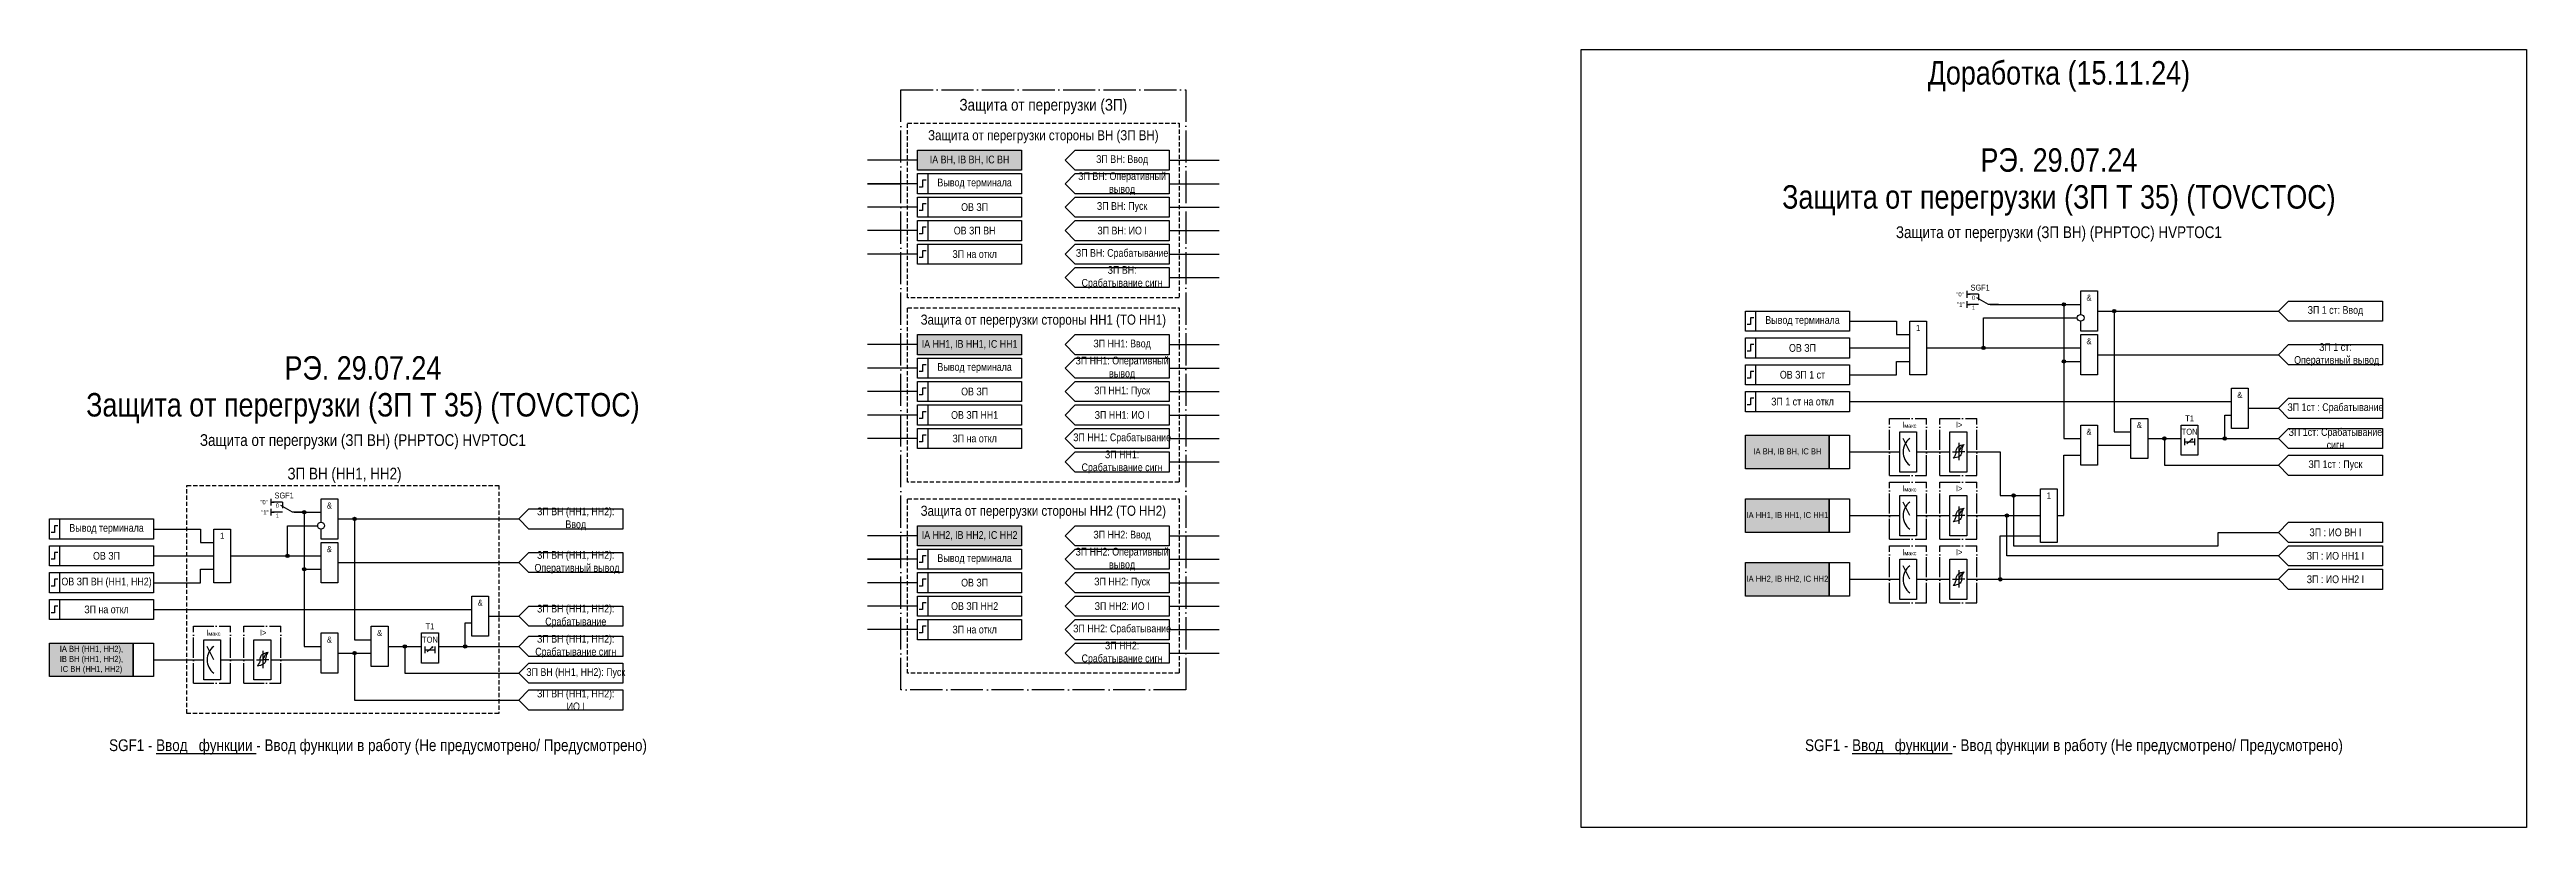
# Model space of a CAD drawing. Header units: millimetres. Extents: x -459 to 280, y -15 to 217.
import ezdxf
from ezdxf.enums import TextEntityAlignment as Align

# ---------------------------------------------------------------- set-up
doc = ezdxf.new("R2010")
doc.units = ezdxf.units.MM
doc.linetypes.add('ACAD_ISO04W100', pattern=[30, 24, -3, 0, -3])
doc.linetypes.add('штриховая2', pattern=[0.375, 0.25, -0.125])
doc.layers.add('TEXT', color=7, linetype='Continuous', lineweight=25)
doc.layers.add('Основная', color=7, linetype='Continuous')
doc.styles.add('1.8_Gost_RD', font='ARIALN.TTF', dxfattribs={"height": 1.8})
doc.styles.add('2.5_Gost_RD', font='ARIALN.TTF', dxfattribs={"height": 2.5})
doc.styles.add('3.5_Gost_RD', font='ARIALN.TTF', dxfattribs={"height": 3.5})
doc.styles.add('Вывод', font='ARIALN.TTF', dxfattribs={"height": 2.5})
doc.styles.add('Компонент', font='ARIALN.TTF', dxfattribs={"height": 3.5})

# ---------------------------------------------------------------- blocks, each defined once
blk = doc.blocks.new('*U892')
at = {"layer": 'Основная', "linetype": 'ACAD_ISO04W100', "ltscale": 0.25}
for p, q in [((0, 0), (11, 0)), ((0, -17), (0, 0)), ((11, -17), (11, 0)), ((0, -17), (11, -17))]:
    blk.add_line(p, q, dxfattribs=at)
at = {"layer": 'Основная', "style": 'Компонент'}
blk.add_attdef('ОУ', text='', height=3.5, dxfattribs=at).set_placement((11, 0), align=Align.MIDDLE_CENTER)
blk = doc.blocks.new('Точка')
at = {"ltscale": 100}
h = blk.add_hatch(color=256, dxfattribs=at)
h.dxf.hatch_style = 1
edge = h.paths.add_edge_path()
edge.add_arc((0, 0), 0.5, 0, 360)
blk.add_circle((0, 0), 0.5, dxfattribs=at)
blk = doc.blocks.new('*U958')
at = {"layer": 'Основная', "color": 0}
blk.add_line((0, 0), (7, 4), dxfattribs=at)
at = {"layer": 'Основная', "ltscale": 0.35}
blk.add_line((6, 6), (6, 2.5), dxfattribs=at)
blk = doc.blocks.new('*U985')
at = {"layer": 'Основная', "color": 0}
for p, q in [((-3, 6), (-9, 6)), ((-3, 0), (-9, 0)), ((9, 0), (3, 0))]:
    blk.add_line(p, q, dxfattribs=at)
at = {"layer": 'Основная', "ltscale": 0.25, "xscale": -1}
blk.add_blockref('*U958', (3, 0), dxfattribs=at)
at = {"layer": 'Основная'}
for tag, height, style, p in [('В1', 2.5, 'Вывод', (-14, 6)), ('В2', 2.5, 'Вывод', (-6, 4)), ('ОУ', 3.5, 'Компонент', (-2, 10)), ('В3', 2.5, 'Вывод', (-6, -2))]:
    blk.add_attdef(tag, text='', height=height, dxfattribs=dict(at, style=style)).set_placement(p, align=Align.MIDDLE_CENTER)

msp = doc.modelspace()

# ---------------------------------------------------------------- hatches: boundary and pattern name
at = {"ltscale": 100, "true_color": 0xf7941d}
h = msp.add_hatch(color=30, dxfattribs=at)
h.dxf.hatch_style = 1
h.paths.add_polyline_path([(-200, 187), (-169, 187), (-169, 181), (-200, 181)])
h = msp.add_hatch(color=30, dxfattribs=at)
h.dxf.hatch_style = 1
h.paths.add_polyline_path([(-200, 132), (-169, 132), (-169, 126), (-200, 126)])
h = msp.add_hatch(color=30, dxfattribs=at)
h.dxf.hatch_style = 1
h.paths.add_polyline_path([(47, 102), (72, 102), (72, 92), (47, 92)])
h = msp.add_hatch(color=30, dxfattribs=at)
h.dxf.hatch_style = 1
h.paths.add_polyline_path([(47, 83), (72, 83), (72, 73), (47, 73)])
h = msp.add_hatch(color=30, dxfattribs=at)
h.dxf.hatch_style = 1
h.paths.add_polyline_path([(-200, 75), (-169, 75), (-169, 69), (-200, 69)])
h = msp.add_hatch(color=30, dxfattribs=at)
h.dxf.hatch_style = 1
h.paths.add_polyline_path([(47, 64), (72, 64), (72, 54), (47, 54)])
h = msp.add_hatch(color=30, dxfattribs=at)
h.dxf.hatch_style = 1
h.paths.add_polyline_path([(-459, 40), (-434, 40), (-434, 30), (-459, 30)])

# ---------------------------------------------------------------- linework, layer by layer
at = {"ltscale": 100}
for p, q in [((-200, 184), (-215, 184)), ((-125, 184), (-110, 184)), ((-200, 177), (-215, 177)), ((-215, 177), (-205, 177)), ((-200, 170), (-215, 170)), ((-153, 173), (-156, 170)), ((-156, 170), (-153, 167)), ((-153, 173), (-125, 173)), ((-125, 177), (-110, 177)), ((-125, 170), (-110, 170)), ((-200, 163), (-215, 163)), ((-153, 166), (-156, 163)), ((-156, 163), (-153, 160)), ((-153, 166), (-125, 166)), ((-125, 163), (-110, 163)), ((-200, 156), (-215, 156)), ((-125, 156), (-110, 156)), ((-125, 149), (-110, 149)), ((113, 145), (113, 143)), ((113, 144), (114, 144)), ((113, 143), (113, 143)), ((113, 142), (113, 140)), ((113, 141), (114, 141)), ((-200, 129), (-215, 129)), ((-125, 129), (-110, 129)), ((78, 128), (96, 128)), ((-200, 122), (-215, 122)), ((-125, 122), (-110, 122)), ((-200, 115), (-215, 115)), ((-153, 118), (-156, 115)), ((-156, 115), (-153, 112)), ((-153, 111), (-156, 108)), ((-153, 118), (-125, 118)), ((-153, 111), (-125, 111)), ((-125, 115), (-110, 115)), ((-200, 108), (-215, 108)), ((-156, 108), (-153, 105)), ((-125, 108), (-110, 108)), ((-200, 101), (-215, 101)), ((-125, 101), (-110, 101)), ((-125, 94), (-110, 94)), ((-393, 83), (-393, 81)), ((-393, 82), (-392, 82)), ((-393, 81), (-393, 81)), ((-393, 80), (-393, 78)), ((-393, 79), (-392, 79)), ((-200, 72), (-215, 72)), ((-125, 72), (-110, 72)), ((-428, 66), (-410, 66)), ((-200, 65), (-215, 65)), ((-215, 65), (-205, 65)), ((-153, 61), (-156, 58)), ((-153, 61), (-125, 61)), ((-125, 65), (-110, 65)), ((-200, 58), (-215, 58)), ((-156, 58), (-153, 55)), ((-153, 54), (-156, 51)), ((-153, 54), (-125, 54)), ((-125, 58), (-110, 58)), ((123, 59), (206, 59)), ((-200, 51), (-215, 51)), ((-156, 51), (-153, 48)), ((-125, 51), (-110, 51)), ((-200, 44), (-215, 44)), ((-125, 44), (-110, 44)), ((-125, 37), (-110, 37))]:
    msp.add_line(p, q, dxfattribs=at)
at = {"color": 7, "ltscale": 100}
for p, q in [((96, 97), (94, 101)), ((108.79, 97), (110.6, 97)), ((112.42, 97), (110.6, 97)), ((178.71, 99.4), (180.38, 100.88)), ((180.38, 100.88), (179.86, 100.66)), ((180.38, 100.88), (180.12, 100.42)), ((96, 78), (94, 82)), ((108.79, 78), (110.6, 78)), ((112.42, 78), (110.6, 78)), ((96, 59), (94, 63)), ((108.79, 59), (110.6, 59)), ((112.42, 59), (110.6, 59)), ((-410, 35), (-412, 39)), ((-346.29, 37.4), (-344.62, 38.88)), ((-344.62, 38.88), (-345.14, 38.66)), ((-344.62, 38.88), (-344.88, 38.42)), ((-397.21, 35), (-395.4, 35)), ((-393.58, 35), (-395.4, 35))]:
    msp.add_line(p, q, dxfattribs=at)
for p, q in [((110.6, 99.72), (110.6, 94.52)), ((110.6, 80.72), (110.6, 75.52)), ((110.6, 61.72), (110.6, 56.52)), ((-395.4, 37.72), (-395.4, 32.52))]:
    msp.add_line(p, q)
at = {"ltscale": 100}
for points in [[(-2, 217), (280, 217), (280, -15), (-2, -15)], [(-200, 187), (-169, 187), (-169, 181), (-200, 181)], [(-200, 180), (-197, 180), (-197, 174), (-200, 174)], [(-200, 180), (-169, 180), (-169, 174), (-200, 174)], [(-200, 173), (-197, 173), (-197, 167), (-200, 167)], [(-200, 173), (-169, 173), (-169, 167), (-200, 167)], [(-200, 166), (-197, 166), (-197, 160), (-200, 160)], [(-200, 166), (-169, 166), (-169, 160), (-200, 160)], [(-200, 159), (-197, 159), (-197, 153), (-200, 153)], [(-200, 159), (-169, 159), (-169, 153), (-200, 153)], [(-153, 159), (-125, 159), (-125, 153), (-153, 153), (-156, 156)], [(-153, 152), (-125, 152), (-125, 146), (-153, 146), (-156, 149)], [(209, 142), (237, 142), (237, 136), (209, 136), (206, 139)], [(47, 139), (50, 139), (50, 133), (47, 133)], [(47, 139), (78, 139), (78, 133), (47, 133)], [(96, 136), (101, 136), (101, 120), (96, 120)], [(-200, 132), (-169, 132), (-169, 126), (-200, 126)], [(47, 131), (50, 131), (50, 125), (47, 125)], [(47, 131), (78, 131), (78, 125), (47, 125)], [(147, 132), (152, 132), (152, 120), (147, 120)], [(209, 129), (237, 129), (237, 123), (209, 123), (206, 126)], [(-200, 125), (-197, 125), (-197, 119), (-200, 119)], [(-200, 125), (-169, 125), (-169, 119), (-200, 119)], [(47, 123), (50, 123), (50, 117), (47, 117)], [(47, 123), (78, 123), (78, 117), (47, 117)], [(-200, 118), (-197, 118), (-197, 112), (-200, 112)], [(-200, 118), (-169, 118), (-169, 112), (-200, 112)], [(-200, 111), (-197, 111), (-197, 105), (-200, 105)], [(-200, 111), (-169, 111), (-169, 105), (-200, 105)], [(47, 115), (50, 115), (50, 109), (47, 109)], [(47, 115), (78, 115), (78, 109), (47, 109)], [(192, 116), (197, 116), (197, 104), (192, 104)], [(209, 113), (237, 113), (237, 107), (209, 107), (206, 110)], [(-200, 104), (-197, 104), (-197, 98), (-200, 98)], [(-200, 104), (-169, 104), (-169, 98), (-200, 98)], [(-153, 104), (-125, 104), (-125, 98), (-153, 98), (-156, 101)], [(147, 105), (152, 105), (152, 93), (147, 93)], [(162, 107), (167, 107), (167, 95), (162, 95)], [(177, 105), (182, 105), (182, 96), (177, 96)], [(209, 104), (237, 104), (237, 98), (209, 98), (206, 101)], [(-153, 97), (-125, 97), (-125, 91), (-153, 91), (-156, 94)], [(47, 102), (72, 102), (72, 92), (47, 92)], [(72, 102), (78, 102), (78, 92), (72, 92)], [(93, 103), (98, 103), (98, 91), (93, 91)], [(108, 103), (113, 103), (113, 91), (108, 91)], [(209, 96), (237, 96), (237, 90), (209, 90), (206, 93)], [(47, 83), (72, 83), (72, 73), (47, 73)], [(72, 83), (78, 83), (78, 73), (72, 73)], [(93, 84), (98, 84), (98, 72), (93, 72)], [(108, 84), (113, 84), (113, 72), (108, 72)], [(135, 86), (140, 86), (140, 70), (135, 70)], [(-459, 77), (-456, 77), (-456, 71), (-459, 71)], [(-459, 77), (-428, 77), (-428, 71), (-459, 71)], [(-410, 74), (-405, 74), (-405, 58), (-410, 58)], [(-316, 80), (-288, 80), (-288, 74), (-316, 74), (-319, 77)], [(-200, 75), (-169, 75), (-169, 69), (-200, 69)], [(209, 76), (237, 76), (237, 70), (209, 70), (206, 73)], [(-459, 69), (-456, 69), (-456, 63), (-459, 63)], [(-459, 69), (-428, 69), (-428, 63), (-459, 63)], [(-378, 70), (-373, 70), (-373, 58), (-378, 58)], [(-316, 67), (-288, 67), (-288, 61), (-316, 61), (-319, 64)], [(-200, 68), (-197, 68), (-197, 62), (-200, 62)], [(-200, 68), (-169, 68), (-169, 62), (-200, 62)], [(209, 69), (237, 69), (237, 63), (209, 63), (206, 66)], [(-459, 61), (-456, 61), (-456, 55), (-459, 55)], [(-459, 61), (-428, 61), (-428, 55), (-459, 55)], [(-200, 61), (-197, 61), (-197, 55), (-200, 55)], [(-200, 61), (-169, 61), (-169, 55), (-200, 55)], [(47, 64), (72, 64), (72, 54), (47, 54)], [(72, 64), (78, 64), (78, 54), (72, 54)], [(93, 65), (98, 65), (98, 53), (93, 53)], [(108, 65), (113, 65), (113, 53), (108, 53)], [(209, 62), (237, 62), (237, 56), (209, 56), (206, 59)], [(-459, 53), (-456, 53), (-456, 47), (-459, 47)], [(-459, 53), (-428, 53), (-428, 47), (-459, 47)], [(-333, 54), (-328, 54), (-328, 42), (-333, 42)], [(-200, 54), (-197, 54), (-197, 48), (-200, 48)], [(-200, 54), (-169, 54), (-169, 48), (-200, 48)], [(-363, 45), (-358, 45), (-358, 33), (-363, 33)], [(-316, 51), (-288, 51), (-288, 45), (-316, 45), (-319, 48)], [(-200, 47), (-197, 47), (-197, 41), (-200, 41)], [(-200, 47), (-169, 47), (-169, 41), (-200, 41)], [(-153, 47), (-125, 47), (-125, 41), (-153, 41), (-156, 44)], [(-459, 40), (-434, 40), (-434, 30), (-459, 30)], [(-434, 40), (-428, 40), (-428, 30), (-434, 30)], [(-413, 41), (-408, 41), (-408, 29), (-413, 29)], [(-398, 41), (-393, 41), (-393, 29), (-398, 29)], [(-378, 43), (-373, 43), (-373, 31), (-378, 31)], [(-348, 43), (-343, 43), (-343, 34), (-348, 34)], [(-316, 42), (-288, 42), (-288, 36), (-316, 36), (-319, 39)], [(-153, 40), (-125, 40), (-125, 34), (-153, 34), (-156, 37)], [(-316, 34), (-288, 34), (-288, 28), (-316, 28), (-319, 31)], [(-316, 26), (-288, 26), (-288, 20), (-316, 20), (-319, 23)]]:
    msp.add_lwpolyline(points, close=True, dxfattribs=at)
at = {"color": 251, "linetype": 'ACAD_ISO04W100', "lineweight": 30, "ltscale": 0.4, "true_color": 0x58595b}
msp.add_lwpolyline([(-205, 205), (-120, 205), (-120, 26), (-205, 26)], close=True, dxfattribs=at)
at = {"linetype": 'штриховая2', "ltscale": 5}
for points in [[(-203, 195), (-122, 195), (-122, 143), (-203, 143)], [(-203, 140), (-122, 140), (-122, 88), (-203, 88)], [(-203, 83), (-122, 83), (-122, 31), (-203, 31)]]:
    msp.add_lwpolyline(points, close=True, dxfattribs=at)
at = {"ltscale": 100}
for points in [[(-156, 184), (-153, 187), (-125, 187), (-125, 181), (-153, 181), (-156, 184)], [(-156, 177), (-153, 180), (-125, 180), (-125, 174), (-153, 174), (-156, 177)], [(-156, 170), (-153, 173), (-125, 173), (-125, 167), (-153, 167), (-156, 170)], [(-156, 163), (-153, 166), (-125, 166), (-125, 160), (-153, 160), (-156, 163)], [(120, 141), (147, 141)], [(120, 141), (142, 141), (142, 101), (147, 101)], [(120, 141), (142, 141), (142, 124), (147, 124)], [(147, 138), (147, 145), (152, 145), (152, 133), (147, 133), (147, 136)], [(78, 136), (92, 136), (92, 132), (96, 132)], [(101, 128), (118, 128), (118, 137), (146, 137)], [(152, 139), (206, 139)], [(152, 139), (157, 139), (157, 103), (162, 103)], [(-156, 129), (-153, 132), (-125, 132), (-125, 126), (-153, 126), (-156, 129)], [(101, 128), (108, 128)], [(101, 128), (147, 128)], [(152, 126), (206, 126)], [(-156, 122), (-153, 125), (-125, 125), (-125, 119), (-153, 119), (-156, 122)], [(78, 120), (92, 120), (92, 124), (96, 124)], [(-156, 115), (-153, 118), (-125, 118), (-125, 112), (-153, 112), (-156, 115)], [(-156, 108), (-153, 111), (-125, 111), (-125, 105), (-153, 105), (-156, 108)], [(78, 112), (192, 112)], [(182, 101), (190, 101), (190, 108), (192, 108)], [(197, 110), (206, 110)], [(78, 97), (93, 97)], [(98, 97), (108, 97)], [(113, 97), (123, 97), (123, 84), (135, 84)], [(152, 99), (162, 99)], [(167, 101), (177, 101)], [(167, 101), (172, 101), (172, 93), (206, 93)], [(178, 101), (178, 99)], [(178, 100), (181, 100)], [(181, 101), (181, 99)], [(182, 101), (206, 101)], [(140, 78), (142, 78), (142, 96), (147, 96)], [(-378, 76), (-378, 83), (-373, 83), (-373, 71), (-378, 71), (-378, 74)], [(127, 84), (127, 69), (188, 69), (188, 73), (206, 73)], [(-428, 74), (-414, 74), (-414, 70), (-410, 70)], [(-405, 66), (-388, 66), (-388, 75), (-379, 75)], [(-386, 79), (-378, 79)], [(-386, 79), (-383, 79), (-383, 39), (-378, 39)], [(-386, 79), (-383, 79), (-383, 62), (-378, 62)], [(-373, 77), (-319, 77)], [(-373, 77), (-368, 77), (-368, 41), (-363, 41)], [(-156, 72), (-153, 75), (-125, 75), (-125, 69), (-153, 69), (-156, 72)], [(78, 78), (93, 78)], [(98, 78), (108, 78)], [(113, 78), (135, 78)], [(206, 66), (125, 66), (125, 78)], [(-156, 65), (-153, 68), (-125, 68), (-125, 62), (-153, 62), (-156, 65)], [(113, 59), (123, 59), (123, 72), (135, 72)], [(-428, 58), (-414, 58), (-414, 62), (-410, 62)], [(-405, 66), (-398, 66)], [(-405, 66), (-378, 66)], [(-373, 64), (-319, 64)], [(-156, 58), (-153, 61), (-125, 61), (-125, 55), (-153, 55), (-156, 58)], [(-156, 51), (-153, 54), (-125, 54), (-125, 48), (-153, 48), (-156, 51)], [(78, 59), (93, 59)], [(98, 59), (108, 59)], [(-428, 50), (-333, 50)], [(-343, 39), (-335, 39), (-335, 46), (-333, 46)], [(-328, 48), (-319, 48)], [(-373, 37), (-363, 37)], [(-373, 37), (-368, 37), (-368, 23), (-319, 23)], [(-358, 39), (-348, 39)], [(-358, 39), (-353, 39), (-353, 31), (-319, 31)], [(-347, 39), (-347, 37)], [(-347, 38), (-344, 38)], [(-344, 39), (-344, 37)], [(-343, 39), (-319, 39)], [(-428, 35), (-413, 35)], [(-408, 35), (-398, 35)], [(-393, 35), (-378, 35)]]:
    msp.add_lwpolyline(points, dxfattribs=at)
at = {"lineweight": 30, "ltscale": 100}
for points in [[(-197.5, 178), (-198.5, 178), (-198.5, 176), (-199.5, 176)], [(-197.5, 171), (-198.5, 171), (-198.5, 169), (-199.5, 169)], [(-197.5, 164), (-198.5, 164), (-198.5, 162), (-199.5, 162)], [(-197.5, 157), (-198.5, 157), (-198.5, 155), (-199.5, 155)], [(49.5, 137), (48.5, 137), (48.5, 135), (47.5, 135)], [(49.5, 129), (48.5, 129), (48.5, 127), (47.5, 127)], [(-197.5, 123), (-198.5, 123), (-198.5, 121), (-199.5, 121)], [(49.5, 121), (48.5, 121), (48.5, 119), (47.5, 119)], [(-197.5, 116), (-198.5, 116), (-198.5, 114), (-199.5, 114)], [(49.5, 113), (48.5, 113), (48.5, 111), (47.5, 111)], [(-197.5, 109), (-198.5, 109), (-198.5, 107), (-199.5, 107)], [(-197.5, 102), (-198.5, 102), (-198.5, 100), (-199.5, 100)], [(-456.5, 75), (-457.5, 75), (-457.5, 73), (-458.5, 73)], [(-456.5, 67), (-457.5, 67), (-457.5, 65), (-458.5, 65)], [(-197.5, 66), (-198.5, 66), (-198.5, 64), (-199.5, 64)], [(-456.5, 59), (-457.5, 59), (-457.5, 57), (-458.5, 57)], [(-197.5, 59), (-198.5, 59), (-198.5, 57), (-199.5, 57)], [(-197.5, 52), (-198.5, 52), (-198.5, 50), (-199.5, 50)], [(-456.5, 51), (-457.5, 51), (-457.5, 49), (-458.5, 49)], [(-197.5, 45), (-198.5, 45), (-198.5, 43), (-199.5, 43)]]:
    msp.add_lwpolyline(points, dxfattribs=at)
at = {"color": 251, "linetype": 'штриховая2', "ltscale": 5, "true_color": 0x58595b}
msp.add_lwpolyline([(-418, 87), (-325, 87), (-325, 19), (-418, 19)], close=True, dxfattribs=at)
for centre in [(147, 137), (-378, 75)]:
    msp.add_circle(centre, 1)
at = {"color": 7, "ltscale": 100}
for centre in [(99, 97), (99, 78), (99, 59), (-407, 35)]:
    msp.add_arc(centre, 5, 126.8699, 233.1301, dxfattribs=at)
for points in [[(109.8, 96.92), (109.6, 96.13), (109, 95.12)], [(111.48, 96.92), (111.25, 96.13), (110.76, 95.67), (109, 95.12)], [(109.8, 96.92), (109.95, 97.71), (110.44, 98.54), (112.2, 99.26)], [(110.6, 97), (111, 97.72), (111.47, 98.6), (112.2, 99.26)], [(111.48, 96.92), (111.6, 97.71), (111.81, 98.54), (112.2, 99.26)], [(109.8, 77.92), (109.6, 77.13), (109, 76.12)], [(111.48, 77.92), (111.25, 77.13), (110.76, 76.67), (109, 76.12)], [(109.8, 77.92), (109.95, 78.71), (110.44, 79.54), (112.2, 80.26)], [(110.6, 78), (111, 78.72), (111.47, 79.6), (112.2, 80.26)], [(111.48, 77.92), (111.6, 78.71), (111.81, 79.54), (112.2, 80.26)], [(109.8, 58.92), (109.95, 59.71), (110.44, 60.54), (112.2, 61.26)], [(110.6, 59), (111, 59.72), (111.47, 60.6), (112.2, 61.26)], [(111.48, 58.92), (111.6, 59.71), (111.81, 60.54), (112.2, 61.26)], [(109.8, 58.92), (109.6, 58.13), (109, 57.12)], [(111.48, 58.92), (111.25, 58.13), (110.76, 57.67), (109, 57.12)], [(-396.2, 34.92), (-396.05, 35.71), (-395.56, 36.54), (-393.8, 37.26)], [(-395.4, 35), (-395, 35.72), (-394.53, 36.6), (-393.8, 37.26)], [(-394.52, 34.92), (-394.4, 35.71), (-394.19, 36.54), (-393.8, 37.26)], [(-396.2, 34.92), (-396.4, 34.13), (-397, 33.12)], [(-394.52, 34.92), (-394.75, 34.13), (-395.24, 33.67), (-397, 33.12)]]:
    msp.add_spline(points, degree=3)

# ---------------------------------------------------------------- block references
at = {"ltscale": 100}
for p in [(142, 141), (157, 139), (118, 128), (142, 124), (172, 101), (190, 101), (127, 84), (-383, 79), (-368, 77), (125, 78), (-388, 66), (-383, 62), (123, 59), (-368, 37), (-353, 39), (-335, 39)]:
    msp.add_blockref('Точка', p, dxfattribs=at)
at = {"layer": 'Основная', "ltscale": 0.25, "xscale": 0.5, "yscale": 0.5, "zscale": 0.5}
for p in [(118, 141), (-388, 79)]:
    msp.add_blockref('*U985', p, dxfattribs=at).add_auto_attribs({'ОУ': 'SGF1', 'В1': '"0"', 'В2': '0', 'В3': '1'})
at = {"layer": 'Основная', "ltscale": 0.25}
for p in [(90, 107), (105, 107), (90, 88), (105, 88), (90, 69), (105, 69), (-416, 45), (-401, 45)]:
    msp.add_blockref('*U892', p, dxfattribs=at)

# ---------------------------------------------------------------- texts
at = {"ltscale": 100, "attachment_point": 5}
for s, insert, char_height, width, style in [('{\\C3;Доработка (15.11.24)}', (140.5, 209), 7, 185, '3.5_Gost_RD'), ('ЗП ВН: Ввод', (-139, 184), 2.3, 28, '2.5_Gost_RD'), ('{\\C3;РЭ. 29.07.24}', (140.5, 184), 7, 185, '3.5_Gost_RD'), ('ЗП ВН: Оперативный вывод', (-139, 177), 2.3, 28, '2.5_Gost_RD'), ('ЗП ВН: Пуск', (-139, 170), 2.3, 28, '2.5_Gost_RD'), ('{\\C3;Защита от перегрузки (ЗП Т 35) (TOVCTOC)}', (140.5, 172), 7, 185, '3.5_Gost_RD'), ('ЗП ВН: ИО I', (-139, 163), 2.3, 28, '2.5_Gost_RD'), ('Защита от перегрузки (ЗП ВН) (РHPTOC) {\\C6;HVРTOC1}', (140.5, 162), 3.5, 165, '3.5_Gost_RD'), ('&', (149.5, 143), 1.8, 5, '2.5_Gost_RD'), ('Вывод терминала', (64, 136), 2.3, 28, '2.5_Gost_RD'), ('1', (98.5, 134), 1.8, 5, '2.5_Gost_RD'), ('ЗП НН1: Ввод', (-139, 129), 2.3, 28, '2.5_Gost_RD'), ('&', (149.5, 130), 1.8, 5, '2.5_Gost_RD'), ('ЗП НН1: Оперативный вывод', (-139, 122), 2.3, 28, '2.5_Gost_RD'), ('ЗП НН1: Пуск', (-139, 115), 2.3, 28, '2.5_Gost_RD'), ('&', (194.5, 114), 1.8, 5, '2.5_Gost_RD'), ('ЗП НН1: ИО I', (-139, 108), 2.3, 28, '2.5_Gost_RD'), ('&', (149.5, 103), 1.8, 5, '2.5_Gost_RD'), ('&', (164.5, 105), 1.8, 5, '2.5_Gost_RD'), ('TON', (179.5, 103), 1.8, 5, '2.5_Gost_RD'), ('T1', (179.5, 107), 1.8, 5, '2.5_Gost_RD'), ('&', (-375.5, 81), 1.8, 5, '2.5_Gost_RD'), ('1', (137.5, 84), 1.8, 5, '2.5_Gost_RD'), ('Вывод терминала', (-442, 74), 2.3, 28, '2.5_Gost_RD'), ('1', (-407.5, 72), 1.8, 5, '2.5_Gost_RD'), ('&', (-375.5, 68), 1.8, 5, '2.5_Gost_RD'), ('ЗП НН2: Оперативный вывод', (-139, 65), 2.3, 28, '2.5_Gost_RD'), ('ЗП НН2: Ввод', (-139, 72), 2.3, 28, '2.5_Gost_RD'), ('ЗП НН2: Пуск', (-139, 58), 2.3, 28, '2.5_Gost_RD'), ('&', (-330.5, 52), 1.8, 5, '2.5_Gost_RD'), ('ЗП НН2: ИО I', (-139, 51), 2.3, 28, '2.5_Gost_RD'), ('T1', (-345.5, 45), 1.8, 5, '2.5_Gost_RD'), ('&', (-375.5, 41), 1.8, 5, '2.5_Gost_RD'), ('&', (-360.5, 43), 1.8, 5, '2.5_Gost_RD'), ('TON', (-345.5, 41), 1.8, 5, '2.5_Gost_RD')]:
    msp.add_mtext(s, dxfattribs=dict(at, insert=insert, char_height=char_height, width=width, style=style))
at = {"color": 30, "ltscale": 100, "attachment_point": 5, "style": '3.5_Gost_RD'}
for s, insert, char_height, width in [('Защита от перегрузки (ЗП)', (-162.5, 200), 3.5, 85), ('Защита от перегрузки стороны ВН (ЗП ВН)', (-162.5, 191), 3, 81), ('Защита от перегрузки стороны НН1 (ТО НН1)', (-162.5, 136), 3, 81), ('{\\C3;РЭ. 29.07.24}', (-365.5, 122), 7, 185), ('{\\C3;Защита от перегрузки (ЗП Т 35) (TOVCTOC)}', (-365.5, 110), 7, 185), ('Защита от перегрузки (ЗП ВН) (РHPTOC) {\\C6;HVРTOC1}', (-365.5, 100), 3.5, 165), ('Защита от перегрузки стороны НН2 (ТО НН2)', (-162.5, 79), 3, 81), ('SGF1 - {\\LВвод _функции} - Ввод функции в работу (Не предусмотрено/ Предусмотрено)', (-361, 9), 3.5, 170), ('SGF1 - {\\LВвод _функции} - Ввод функции в работу (Не предусмотрено/ Предусмотрено)', (145, 9), 3.5, 170)]:
    msp.add_mtext(s, dxfattribs=dict(at, insert=insert, char_height=char_height, width=width))
at = {"color": 0, "ltscale": 100, "char_height": 2.3, "attachment_point": 5, "style": '2.5_Gost_RD'}
for s, insert, width in [('{\\C256;IA ВН, IB ВН, IC ВН}', (-184.5, 184), 31), ('{\\C256;Вывод терминала}', (-183, 177), 28), ('{\\C256;IA НН1, IB НН1, IC НН1}', (-184.5, 129), 31), ('{\\C256;Вывод терминала}', (-183, 122), 28), ('{\\C256;IA НН2, IB НН2, IC НН2}', (-184.5, 72), 31), ('{\\C256;Вывод терминала}', (-183, 65), 28)]:
    msp.add_mtext(s, dxfattribs=dict(at, insert=insert, width=width))
at = {"ltscale": 100, "char_height": 1.25, "attachment_point": 1, "style": '3.5_Gost_RD'}
for insert in [(110.16, 141.6), (-395.84, 79.6)]:
    msp.add_mtext_dynamic_manual_height_columns('"1"', width=2, gutter_width=17.5, heights=[0], dxfattribs=dict(at, insert=insert))
at = {"color": 7, "ltscale": 100, "char_height": 1.8, "attachment_point": 1, "style": '1.8_Gost_RD'}
for s, insert in [('\\pi2.7859;I{\\H0.66667x;макс}', (91, 106)), ('\\pi4.7676;I>', (105, 106)), ('\\pi2.7859;I{\\H0.66667x;макс}', (91, 87)), ('\\pi4.7676;I>', (105, 87)), ('\\pi2.7859;I{\\H0.66667x;макс}', (91, 68)), ('\\pi4.7676;I>', (105, 68)), ('\\pi2.7859;I{\\H0.66667x;макс}', (-415, 44)), ('\\pi4.7676;I>', (-401, 44))]:
    msp.add_mtext_dynamic_manual_height_columns(s, width=11, gutter_width=17.5, heights=[0], dxfattribs=dict(at, insert=insert))
at = {"color": 251, "linetype": 'штриховая2', "ltscale": 5, "true_color": 0x58595b, "insert": (-371, 90), "char_height": 3.5, "width": 113, "attachment_point": 5, "style": '3.5_Gost_RD'}
msp.add_mtext('ЗП ВН (НН1, НН2)', dxfattribs=at)
at = {"layer": 'TEXT', "color": 0, "ltscale": 100, "attachment_point": 5, "style": '2.5_Gost_RD'}
for s, insert, char_height, width in [('{\\C256;ОВ ЗП}', (-183, 170), 2.3, 28), ('{\\C256;ЗП на откл}', (-183, 156), 2.3, 28), ('{\\C256;ЗП ВН: Срабатывание сигн}', (-139, 149), 2.3, 25.9238), ('{\\C256;ОВ ЗП}', (64, 128), 2.3, 28), ('{\\C256;ОВ ЗП}', (-183, 115), 2.3, 28), ('{\\C256;ЗП 1 ст на откл}', (64, 112), 2.3, 28), ('{\\C256;ЗП 1ст: Срабатывание сигн}', (223, 101), 2.3, 28), ('{\\C256;ЗП на откл}', (-183, 101), 2.3, 28), ('{\\C256;ЗП НН1: Срабатывание сигн}', (-139, 94), 2.3, 27.8405), ('{\\H0.72x;IA ВН, IB ВН, IC ВН}', (59.5, 97), 2.5, 25), ('{\\C256;ЗП 1ст : Пуск}', (223, 93), 2.3, 28), ('{\\H0.72x;IA НН1, IB НН1, IC НН1}', (59.5, 78), 2.5, 25), ('{\\C256;ОВ ЗП}', (-442, 66), 2.3, 28), ('{\\C256;ОВ ЗП}', (-183, 58), 2.3, 28), ('{\\H0.72x;IA НН2, IB НН2, IC НН2}', (59.5, 59), 2.5, 25), ('{\\C256;ЗП на откл}', (-442, 50), 2.3, 28), ('{\\C256;ЗП на откл}', (-183, 44), 2.3, 28), ('{\\H0.72x;IA ВН (НН1, НН2), \\PIB ВН (НН1, НН2), \\PIC ВН (НН1, НН2)}', (-446.5, 35), 2.5, 25), ('{\\C256;ЗП ВН (НН1, НН2): Срабатывание сигн}', (-302, 39), 2.3, 28), ('{\\C256;ЗП НН2: Срабатывание сигн}', (-139, 37), 2.3, 27.6204), ('{\\C256;ЗП ВН (НН1, НН2): Пуск}', (-302, 31), 2.3, 28)]:
    msp.add_mtext(s, dxfattribs=dict(at, insert=insert, char_height=char_height, width=width))
at = {"layer": 'TEXT', "ltscale": 100, "char_height": 2.3, "attachment_point": 5, "style": '2.5_Gost_RD'}
for s, insert, width in [('ЗП ВН: Срабатывание', (-139, 156), 28), ('ЗП 1 ст: Ввод', (223, 139), 28), ('ЗП 1 ст:\\P Оперативный вывод', (223, 126), 28), ('ЗП 1ст : Срабатывание', (223, 110), 28), ('ЗП НН1: Срабатывание', (-139, 101), 28), ('ЗП ВН (НН1, НН2): Ввод', (-302, 77), 28), ('ЗП : ИО ВН I', (223, 73), 26.3309), ('ЗП ВН (НН1, НН2):\\P Оперативный вывод', (-302, 64), 28), ('ЗП : ИО НН1 I', (223, 66), 26.3309), ('ЗП : ИО НН2 I', (223, 59), 26.3309), ('ЗП ВН (НН1, НН2): Срабатывание', (-302, 48), 28), ('ЗП НН2: Срабатывание', (-139, 44), 28), ('ЗП ВН (НН1, НН2): ИО I', (-302, 23), 26.3309)]:
    msp.add_mtext(s, dxfattribs=dict(at, insert=insert, width=width))
at = {"layer": 'Основная', "color": 0, "ltscale": 100, "char_height": 2.3, "width": 28, "attachment_point": 5, "style": '2.5_Gost_RD'}
for s, insert in [('{\\C256;ОВ ЗП ВН}', (-183, 163)), ('{\\C256;ОВ ЗП 1 ст}', (64, 120)), ('{\\C256;ОВ ЗП НН1}', (-183, 108)), ('{\\C256;ОВ ЗП ВН (НН1, НН2)}', (-442, 58)), ('{\\C256;ОВ ЗП НН2}', (-183, 51))]:
    msp.add_mtext(s, dxfattribs=dict(at, insert=insert))

doc.saveas('drawing.dxf')
